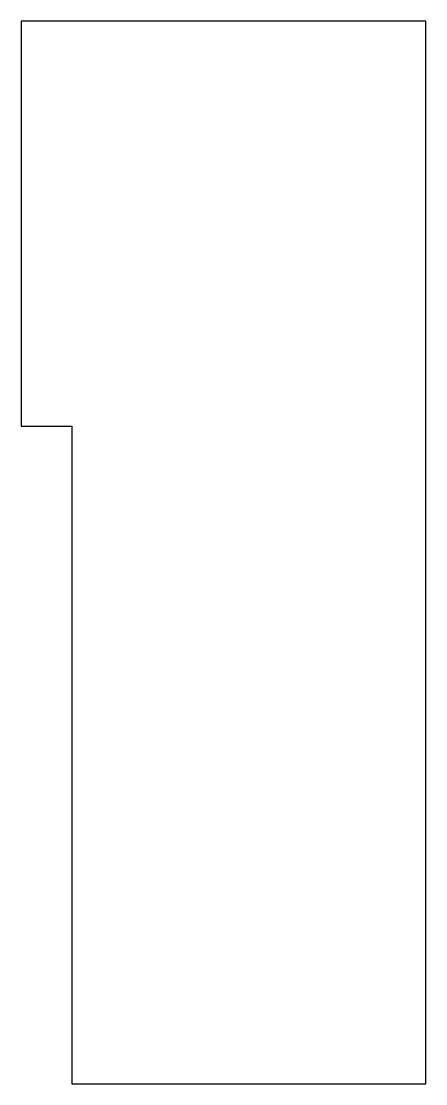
# Model space of a CAD drawing. Header units: millimetres. Extents: x 0 to 40, y -105 to 0.
import ezdxf

# ---------------------------------------------------------------- set-up
doc = ezdxf.new("R2010")
doc.units = ezdxf.units.MM

msp = doc.modelspace()

# ---------------------------------------------------------------- linework, layer by layer
msp.add_lwpolyline([(0, 0), (0, -40), (5, -40), (5, -105), (40, -105), (40, 0)], close=True)

doc.saveas('drawing.dxf')
